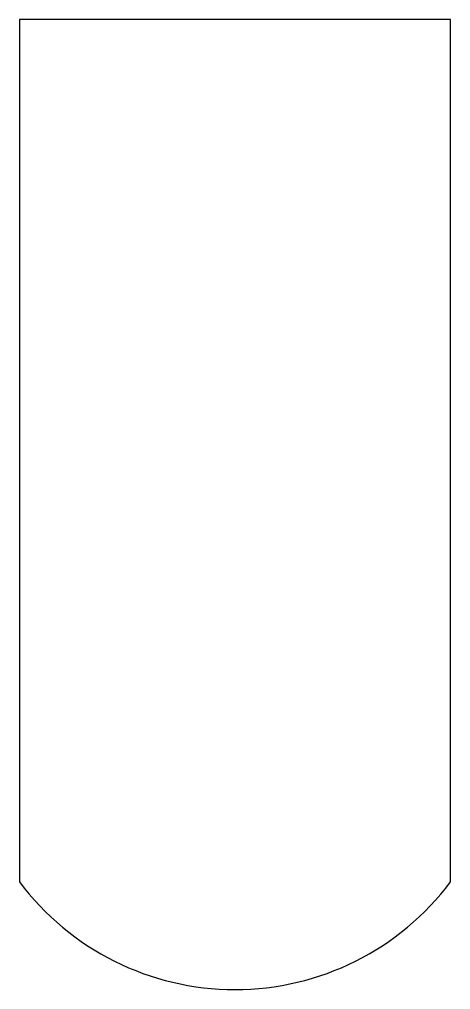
# Model space of a CAD drawing. Extents: x 0 to 10, y -2.5 to 20.
import ezdxf

# ---------------------------------------------------------------- set-up
doc = ezdxf.new("R2010")
doc.units = 0

msp = doc.modelspace()

# ---------------------------------------------------------------- linework, layer by layer
msp.add_lwpolyline([(0, 0, 0.5), (10, 0), (10, 20), (0, 20)], format="xyb", close=True)

doc.saveas('drawing.dxf')
